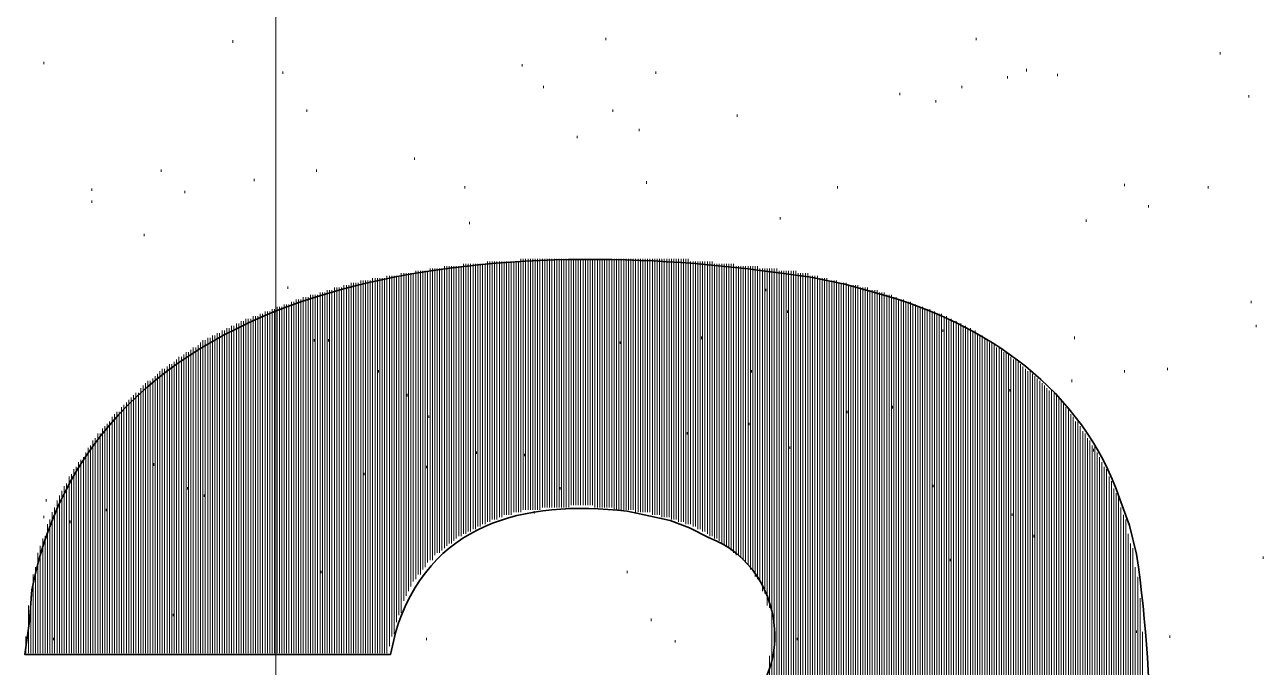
# Model space of a CAD drawing. Header units: inches. Extents: x 5 to 516, y -193 to 129.
# Drawn here: x 57.749 to 59.475, y -50.544 to -49.648 of the extents above; entities that cross this region are included whole.
import ezdxf

# ---------------------------------------------------------------- set-up
doc = ezdxf.new("R2010")
doc.units = ezdxf.units.IN
doc.header["$MEASUREMENT"] = 0
doc.layers.add('PDF4_Geometry', color=7, linetype='Continuous')

msp = doc.modelspace()

# ---------------------------------------------------------------- linework, layer by layer
at = {"layer": 'PDF4_Geometry', "lineweight": 15}
for points in [[(58.0987508, -54.9496512), (58.0987508, -46.9696506)], [(58.0387533, -49.6729784), (58.0387533, -49.6696487)], [(58.5587525, -49.6696487), (58.5587525, -49.666312)], [(59.0754219, -49.6696487), (59.0754219, -49.666312)], [(59.4154217, -49.6896478), (59.4154217, -49.6863112)], [(57.7754204, -49.7029806), (57.7754204, -49.6996508)], [(58.4420871, -49.7063172), (58.4420871, -49.7029806)], [(59.1454225, -49.7129836), (59.1454225, -49.709647)], [(58.1087538, -49.7163134), (58.1087538, -49.7129836)], [(58.628753, -49.7163134), (58.628753, -49.7129836)], [(59.1187501, -49.7229798), (59.1187501, -49.71965)], [(59.1887506, -49.71965), (59.1887506, -49.7163134)], [(58.4720825, -49.7363126), (58.4720825, -49.7329828)], [(58.9687528, -49.7463156), (58.9687528, -49.742979)], [(59.0554159, -49.7363126), (59.0554159, -49.7329828)], [(59.0187541, -49.7563118), (59.0187541, -49.752982)], [(59.45542, -49.7496454), (59.45542, -49.7463156)], [(58.1420858, -49.7696446), (58.1420858, -49.7663148)], [(58.5687555, -49.7696446), (58.5687555, -49.7663148)], [(58.7420885, -49.7763109), (58.7420885, -49.7729812)], [(58.6054173, -49.7963169), (58.6054173, -49.7929803)], [(58.5187541, -49.8063131), (58.5187541, -49.8029833)], [(58.2920831, -49.8363153), (58.2920831, -49.8329787)], [(57.9387505, -49.8529779), (57.9387505, -49.8496481)], [(58.0687554, -49.8663175), (58.0687554, -49.8629809)], [(58.1554185, -49.8529779), (58.1554185, -49.8496481)], [(57.8420844, -49.8796503), (57.8420844, -49.8763137)], [(57.9720825, -49.8829801), (57.9720825, -49.8796503)], [(58.3620836, -49.8763137), (58.3620836, -49.8729839)], [(58.6154203, -49.8696473), (58.6154203, -49.8663175)], [(58.8820828, -49.8763137), (58.8820828, -49.8729839)], [(59.282087, -49.8729839), (59.282087, -49.8696473)], [(59.3987523, -49.8763137), (59.3987523, -49.8729839)], [(57.8420844, -49.8963129), (57.8420844, -49.8929831)], [(59.3154189, -49.9029793), (59.3154189, -49.8996495)], [(58.8020861, -49.9196487), (58.8020861, -49.9163121)], [(58.36875, -49.9263151), (58.36875, -49.9229785)], [(59.2287558, -49.9229785), (59.2287558, -49.9196487)], [(57.9154215, -49.9429776), (57.9154215, -49.9396478)], [(58.1154202, -50.0163148), (58.1154202, -50.0129782)], [(58.7820869, -50.0196446), (58.7820869, -50.0163148)], [(59.4587498, -50.036314), (59.4587498, -50.0329842)], [(58.8120891, -50.0496467), (58.8120891, -50.046317)], [(59.0287503, -50.0763124), (59.0287503, -50.0729825)], [(59.4654162, -50.069646), (59.4654162, -50.0663161)], [(58.1520888, -50.0896451), (58.1520888, -50.0863154)], [(58.1720879, -50.0896451), (58.1720879, -50.0863154)], [(58.5787516, -50.0929817), (58.5787516, -50.0896451)], [(58.6920871, -50.0863154), (58.6920871, -50.0829787)], [(59.2120864, -50.0863154), (59.2120864, -50.0829787)], [(58.2420885, -50.1329801), (58.2420885, -50.1296503)], [(58.7620877, -50.1329801), (58.7620877, -50.1296503)], [(59.282087, -50.1329801), (59.282087, -50.1296503)], [(59.3420845, -50.1296503), (59.3420845, -50.1263137)], [(59.1220867, -50.1596457), (59.1220867, -50.1563159)], [(59.2087498, -50.1463129), (59.2087498, -50.1429831)], [(58.2820869, -50.1663121), (58.2820869, -50.1629823)], [(58.3120891, -50.1963143), (58.3120891, -50.1929776)], [(58.8954224, -50.1896479), (58.8954224, -50.1863113)], [(58.9587498, -50.1829815), (58.9587498, -50.1796449)], [(58.7587512, -50.2063173), (58.7587512, -50.2029806)], [(58.672088, -50.21965), (58.672088, -50.2163134)], [(58.378753, -50.2463156), (58.378753, -50.242979)], [(58.8154189, -50.2396492), (58.8154189, -50.2363126)], [(59.238752, -50.242979), (59.238752, -50.2396492)], [(57.9287543, -50.2629782), (57.9287543, -50.2596484)], [(58.3087525, -50.2663148), (58.3087525, -50.2629782)], [(58.445417, -50.2496454), (58.445417, -50.2463156)], [(58.2220825, -50.276311), (58.2220825, -50.2729812)], [(57.9754191, -50.296317), (57.9754191, -50.2929804)], [(58.4954183, -50.296317), (58.4954183, -50.2929804)], [(59.0154176, -50.2929804), (59.0154176, -50.2896506)], [(57.7787502, -50.3129796), (57.7787502, -50.3096498)], [(57.9987549, -50.3063132), (57.9987549, -50.3029834)], [(57.8620836, -50.3263124), (57.8620836, -50.3229825)], [(58.4587497, -50.3296489), (58.4587497, -50.3263124)], [(59.1254165, -50.3329788), (59.1254165, -50.3296489)], [(57.7754204, -50.3363154), (57.7754204, -50.3329788)], [(57.812089, -50.3429818), (57.812089, -50.3396452)], [(59.1554186, -50.3629809), (59.1554186, -50.3596443)], [(59.0387533, -50.3963129), (59.0387533, -50.3929831)], [(59.4754192, -50.3929831), (59.4754192, -50.3896465)], [(58.1620849, -50.4129823), (58.1620849, -50.4096457)], [(58.5887546, -50.4129823), (58.5887546, -50.4096457)], [(57.9554199, -50.4729798), (57.9554199, -50.4696501)], [(58.6220866, -50.4796463), (58.6220866, -50.4763164)], [(57.7887532, -50.5063118), (57.7887532, -50.5029821)], [(58.3087525, -50.5063118), (58.3087525, -50.5029821)], [(58.8254219, -50.5063118), (58.8254219, -50.5029821)], [(59.2987495, -50.4963156), (59.2987495, -50.4929791)], [(59.3454211, -50.5029821), (59.3454211, -50.4996454)], [(58.6554186, -50.5096484), (58.6554186, -50.5063118)]]:
    msp.add_lwpolyline(points, dxfattribs=at)
for points in [[(58.3337497, -50.377982), (58.3337497, -49.9846487), (58.3337497, -50.377982)], [(58.3370863, -50.3746454), (58.3370863, -49.9846454), (58.3370863, -50.3746454)], [(58.3404229, -50.3713156), (58.3404229, -49.9846489), (58.3404229, -50.3713156)], [(58.3437527, -50.3713156), (58.3437527, -49.9846489), (58.3437527, -50.3713156)], [(58.3470825, -50.367979), (58.3470825, -49.9846457), (58.3470825, -50.367979)], [(58.3504191, -50.3646492), (58.3504191, -49.9846492), (58.3504191, -50.3646492)], [(58.3537557, -50.3613126), (58.3537557, -49.9846459), (58.3537557, -50.3613126)], [(58.3570855, -50.3613126), (58.3570855, -49.9846459), (58.3570855, -50.3613126)], [(58.3604153, -50.3579828), (58.3604153, -49.9813161), (58.3604153, -50.3579828)], [(58.3637519, -50.3579828), (58.3637519, -49.9813161), (58.3637519, -50.3579828)], [(58.3670885, -50.3546462), (58.3670885, -49.9813129), (58.3670885, -50.3546462)], [(58.3704183, -50.3546462), (58.3704183, -49.9813129), (58.3704183, -50.3546462)], [(58.3737549, -50.3513164), (58.3737549, -49.9813164), (58.3737549, -50.3513164)], [(58.3770847, -50.3513164), (58.3770847, -49.9813164), (58.3770847, -50.3513164)], [(58.3804213, -50.3479798), (58.3804213, -49.9813132), (58.3804213, -50.3479798)], [(58.3837511, -50.3479798), (58.3837511, -49.9813132), (58.3837511, -50.3479798)], [(58.3870877, -50.34465), (58.3870877, -49.9813167), (58.3870877, -50.34465)], [(58.3904175, -50.34465), (58.3904175, -49.9813167), (58.3904175, -50.34465)], [(58.3937541, -50.3413135), (58.3937541, -49.9779801), (58.3937541, -50.3413135)], [(58.3970839, -50.3413135), (58.3970839, -49.9779801), (58.3970839, -50.3413135)], [(58.4004205, -50.3379836), (58.4004205, -49.9779836), (58.4004205, -50.3379836)], [(58.4037503, -50.3379836), (58.4037503, -49.9779836), (58.4037503, -50.3379836)], [(58.4070869, -50.3379836), (58.4070869, -49.9779836), (58.4070869, -50.3379836)], [(58.4104167, -50.3346471), (58.4104167, -49.9779804), (58.4104167, -50.3346471)], [(58.4137533, -50.3346471), (58.4137533, -49.9779804), (58.4137533, -50.3346471)], [(58.4170831, -50.3313105), (58.4170831, -49.9779771), (58.4170831, -50.3313105)], [(58.4204197, -50.3313105), (58.4204197, -49.9779771), (58.4204197, -50.3313105)], [(58.4237563, -50.3313105), (58.4237563, -49.9779771), (58.4237563, -50.3313105)], [(58.4270861, -50.3313105), (58.4270861, -49.9779771), (58.4270861, -50.3313105)], [(58.4304159, -50.3279807), (58.4304159, -49.9779806), (58.4304159, -50.3279807)], [(58.4337525, -50.3279807), (58.4337525, -49.9779806), (58.4337525, -50.3279807)], [(58.437089, -50.3279807), (58.437089, -49.9779806), (58.437089, -50.3279807)], [(58.4404189, -50.3279807), (58.4404189, -49.9746473), (58.4404189, -50.3279807)], [(58.4437487, -50.3246509), (58.4437487, -49.9746508), (58.4437487, -50.3246509)], [(58.4470853, -50.3246509), (58.4470853, -49.9746508), (58.4470853, -50.3246509)], [(58.4504218, -50.3246509), (58.4504218, -49.9746508), (58.4504218, -50.3246509)], [(58.4537516, -50.3246509), (58.4537516, -49.9746508), (58.4537516, -50.3246509)], [(58.4570882, -50.3246509), (58.4570882, -49.9746508), (58.4570882, -50.3246509)], [(58.460418, -50.3246509), (58.460418, -49.9746508), (58.460418, -50.3246509)], [(58.4637546, -50.3246509), (58.4637546, -49.9746508), (58.4637546, -50.3246509)], [(58.4670844, -50.3246509), (58.4670844, -49.9746508), (58.4670844, -50.3246509)], [(58.470421, -50.3213143), (58.470421, -49.9746476), (58.470421, -50.3213143)], [(58.4737508, -50.3213143), (58.4737508, -49.9746476), (58.4737508, -50.3213143)], [(58.4770874, -50.3213143), (58.4770874, -49.9746476), (58.4770874, -50.3213143)], [(58.4804172, -50.3213143), (58.4804172, -49.9746476), (58.4804172, -50.3213143)], [(58.4837538, -50.3213143), (58.4837538, -49.9746476), (58.4837538, -50.3213143)], [(58.4870836, -50.3213143), (58.4870836, -49.9746476), (58.4870836, -50.3213143)], [(58.4904202, -50.3213143), (58.4904202, -49.9746476), (58.4904202, -50.3213143)], [(58.49375, -50.3213143), (58.49375, -49.9746476), (58.49375, -50.3213143)], [(58.4970866, -50.3213143), (58.4970866, -49.9746476), (58.4970866, -50.3213143)], [(58.5004164, -50.3213143), (58.5004164, -49.9746476), (58.5004164, -50.3213143)], [(58.503753, -50.3213143), (58.503753, -49.9746476), (58.503753, -50.3213143)], [(58.5070896, -50.3213143), (58.5070896, -49.9746476), (58.5070896, -50.3213143)], [(58.5104194, -50.3179777), (58.5104194, -49.9746443), (58.5104194, -50.3179777)], [(58.5137492, -50.3179777), (58.5137492, -49.9746443), (58.5137492, -50.3179777)], [(58.5170858, -50.3179777), (58.5170858, -49.9746443), (58.5170858, -50.3179777)], [(58.5204224, -50.3179777), (58.5204224, -49.9746443), (58.5204224, -50.3179777)], [(58.5237522, -50.3179777), (58.5237522, -49.9746443), (58.5237522, -50.3179777)], [(58.527082, -50.3179777), (58.527082, -49.9746443), (58.527082, -50.3179777)], [(58.5304186, -50.3179777), (58.5304186, -49.9746443), (58.5304186, -50.3179777)], [(58.5337552, -50.3179777), (58.5337552, -49.9746443), (58.5337552, -50.3179777)], [(58.537085, -50.3179777), (58.537085, -49.9746443), (58.537085, -50.3179777)], [(58.5404216, -50.3179777), (58.5404216, -49.9746443), (58.5404216, -50.3179777)], [(58.5437514, -50.3213143), (58.5437514, -49.9746476), (58.5437514, -50.3213143)], [(58.547088, -50.3213143), (58.547088, -49.9746476), (58.547088, -50.3213143)], [(58.5504178, -50.3213143), (58.5504178, -49.9746476), (58.5504178, -50.3213143)], [(58.5537544, -50.3213143), (58.5537544, -49.9746476), (58.5537544, -50.3213143)], [(58.5570842, -50.3213143), (58.5570842, -49.9746476), (58.5570842, -50.3213143)], [(58.5604208, -50.3213143), (58.5604208, -49.9746476), (58.5604208, -50.3213143)], [(58.5637506, -50.3213143), (58.5637506, -49.9746476), (58.5637506, -50.3213143)], [(58.5670872, -50.3213143), (58.5670872, -49.9746476), (58.5670872, -50.3213143)], [(58.570417, -50.3246509), (58.570417, -49.9746508), (58.570417, -50.3246509)], [(58.5737536, -50.3246509), (58.5737536, -49.9746508), (58.5737536, -50.3246509)], [(58.5770834, -50.3246509), (58.5770834, -49.9746508), (58.5770834, -50.3246509)], [(58.58042, -50.3246509), (58.58042, -49.9746508), (58.58042, -50.3246509)], [(58.5837498, -50.3246509), (58.5837498, -49.9746508), (58.5837498, -50.3246509)], [(58.5870863, -50.3246509), (58.5870863, -49.9746508), (58.5870863, -50.3246509)], [(58.5904229, -50.3246509), (58.5904229, -49.9746508), (58.5904229, -50.3246509)], [(58.5937527, -50.3246509), (58.5937527, -49.9746508), (58.5937527, -50.3246509)], [(58.5970826, -50.3246509), (58.5970826, -49.9746508), (58.5970826, -50.3246509)], [(58.6004191, -50.3279807), (58.6004191, -49.9746473), (58.6004191, -50.3279807)], [(58.6037557, -50.3279807), (58.6037557, -49.9746473), (58.6037557, -50.3279807)], [(58.6070855, -50.3279807), (58.6070855, -49.9746473), (58.6070855, -50.3279807)], [(58.6104153, -50.3279807), (58.6104153, -49.9746473), (58.6104153, -50.3279807)], [(58.6137519, -50.3279807), (58.6137519, -49.9746473), (58.6137519, -50.3279807)], [(58.6170885, -50.3279807), (58.6170885, -49.9746473), (58.6170885, -50.3279807)], [(58.6204183, -50.3279807), (58.6204183, -49.9746473), (58.6204183, -50.3279807)], [(58.6237549, -50.3313105), (58.6237549, -49.9746438), (58.6237549, -50.3313105)], [(58.6270847, -50.3313105), (58.6270847, -49.9746438), (58.6270847, -50.3313105)], [(58.6304213, -50.3313105), (58.6304213, -49.9746438), (58.6304213, -50.3313105)], [(58.6337511, -50.3313105), (58.6337511, -49.9746438), (58.6337511, -50.3313105)], [(58.6370877, -50.3346471), (58.6370877, -49.974647), (58.6370877, -50.3346471)], [(58.6404175, -50.3346471), (58.6404175, -49.974647), (58.6404175, -50.3346471)], [(58.6437541, -50.3346471), (58.6437541, -49.974647), (58.6437541, -50.3346471)], [(58.6470839, -50.3346471), (58.6470839, -49.974647), (58.6470839, -50.3346471)], [(58.6504205, -50.3379836), (58.6504205, -49.9746503), (58.6504205, -50.3379836)], [(58.6537503, -50.3379836), (58.6537503, -49.9746503), (58.6537503, -50.3379836)], [(58.6570869, -50.3379836), (58.6570869, -49.9746503), (58.6570869, -50.3379836)], [(58.6604167, -50.3413135), (58.6604167, -49.9746468), (58.6604167, -50.3413135)], [(58.6637533, -50.3413135), (58.6637533, -49.9746468), (58.6637533, -50.3413135)], [(58.6670831, -50.3413135), (58.6670831, -49.9746468), (58.6670831, -50.3413135)], [(58.6704197, -50.34465), (58.6704197, -49.97465), (58.6704197, -50.34465)], [(58.6737563, -50.34465), (58.6737563, -49.97465), (58.6737563, -50.34465)], [(58.6770861, -50.34465), (58.6770861, -49.9779833), (58.6770861, -50.34465)], [(58.6804159, -50.3479798), (58.6804159, -49.9779798), (58.6804159, -50.3479798)], [(58.6837525, -50.3479798), (58.6837525, -49.9779798), (58.6837525, -50.3479798)], [(58.6870891, -50.3513164), (58.6870891, -49.9779831), (58.6870891, -50.3513164)], [(58.6904189, -50.3513164), (58.6904189, -49.9779831), (58.6904189, -50.3513164)], [(58.6937487, -50.3546462), (58.6937487, -49.9779795), (58.6937487, -50.3546462)], [(58.6970853, -50.3546462), (58.6970853, -49.9779795), (58.6970853, -50.3546462)], [(58.7004219, -50.3579828), (58.7004219, -49.9779828), (58.7004219, -50.3579828)], [(58.7037517, -50.3613126), (58.7037517, -49.9779793), (58.7037517, -50.3613126)], [(58.7070883, -50.3613126), (58.7070883, -49.9779793), (58.7070883, -50.3613126)], [(58.7104181, -50.3646492), (58.7104181, -49.9813159), (58.7104181, -50.3646492)], [(58.7137547, -50.3646492), (58.7137547, -49.9813159), (58.7137547, -50.3646492)], [(58.7170845, -50.367979), (58.7170845, -49.9813123), (58.7170845, -50.367979)], [(58.720421, -50.3713156), (58.720421, -49.9813156), (58.720421, -50.3713156)], [(58.7237509, -50.3746454), (58.7237509, -49.9813121), (58.7237509, -50.3746454)], [(58.7270874, -50.3746454), (58.7270874, -49.9813121), (58.7270874, -50.3746454)], [(58.7304173, -50.377982), (58.7304173, -49.9813153), (58.7304173, -50.377982)], [(58.7337538, -50.3813118), (58.7337538, -49.9813118), (58.7337538, -50.3813118)], [(58.7370836, -50.3846484), (58.7370836, -49.981315), (58.7370836, -50.3846484)], [(58.7404202, -50.3879782), (58.7404202, -49.9846449), (58.7404202, -50.3879782)], [(58.74375, -50.3879782), (58.74375, -49.9846449), (58.74375, -50.3879782)], [(58.7470866, -50.3913148), (58.7470866, -49.9846481), (58.7470866, -50.3913148)], [(58.7504164, -50.3946514), (58.7504164, -49.9846514), (58.7504164, -50.3946514)], [(58.753753, -50.3979812), (58.753753, -49.9846478), (58.753753, -50.3979812)], [(58.7570896, -50.401311), (58.7570896, -49.9846443), (58.7570896, -50.401311)], [(58.7604194, -50.4079842), (58.7604194, -49.9846508), (58.7604194, -50.4079842)], [(58.7637492, -50.4079842), (58.7637492, -49.9846508), (58.7637492, -50.4079842)], [(58.7670858, -50.4179804), (58.7670858, -49.984647), (58.7670858, -50.4179804)], [(58.7704224, -50.421317), (58.7704224, -49.9846503), (58.7704224, -50.421317)], [(58.2337538, -50.5246495), (58.2337538, -50.0013161), (58.2337538, -50.5246495)], [(58.2370836, -50.5246495), (58.2370836, -50.0013161), (58.2370836, -50.5246495)], [(58.2404202, -50.5246495), (58.2404202, -50.0013161), (58.2404202, -50.5246495)], [(58.24375, -50.5246495), (58.24375, -50.0013161), (58.24375, -50.5246495)], [(58.2470866, -50.5246495), (58.2470866, -50.0013161), (58.2470866, -50.5246495)], [(58.2504164, -50.5246495), (58.2504164, -50.0013161), (58.2504164, -50.5246495)], [(58.253753, -50.5246495), (58.253753, -49.9979828), (58.253753, -50.5246495)], [(58.2570896, -50.5146465), (58.2570896, -49.9979798), (58.2570896, -50.5146465)], [(58.2604194, -50.5013137), (58.2604194, -49.9979804), (58.2604194, -50.5013137)], [(58.2637492, -50.4979771), (58.2637492, -49.9979771), (58.2637492, -50.4979771)], [(58.2670858, -50.4813145), (58.2670858, -49.9979812), (58.2670858, -50.4813145)], [(58.2704224, -50.4713116), (58.2704224, -49.9979782), (58.2704224, -50.4713116)], [(58.2737522, -50.4679818), (58.2737522, -49.9946484), (58.2737522, -50.4679818)], [(58.277082, -50.4513124), (58.277082, -49.9946457), (58.277082, -50.4513124)], [(58.2804186, -50.444646), (58.2804186, -49.9946459), (58.2804186, -50.444646)], [(58.2837552, -50.4379796), (58.2837552, -49.9946462), (58.2837552, -50.4379796)], [(58.287085, -50.4313132), (58.287085, -49.9946465), (58.287085, -50.4313132)], [(58.2904216, -50.4246468), (58.2904216, -49.9946468), (58.2904216, -50.4246468)], [(58.2937514, -50.421317), (58.2937514, -49.9913169), (58.2937514, -50.421317)], [(58.297088, -50.4146438), (58.297088, -49.9913104), (58.297088, -50.4146438)], [(58.3004178, -50.4146438), (58.3004178, -49.9913104), (58.3004178, -50.4146438)], [(58.3037543, -50.4079842), (58.3037543, -49.9913175), (58.3037543, -50.4079842)], [(58.3070842, -50.4046476), (58.3070842, -49.9913142), (58.3070842, -50.4046476)], [(58.3104207, -50.3979812), (58.3104207, -49.9913145), (58.3104207, -50.3979812)], [(58.3137506, -50.3946514), (58.3137506, -49.9879847), (58.3137506, -50.3946514)], [(58.3170871, -50.3946514), (58.3170871, -49.9879847), (58.3170871, -50.3946514)], [(58.3204169, -50.3879782), (58.3204169, -49.9879782), (58.3204169, -50.3879782)], [(58.3237535, -50.3846484), (58.3237535, -49.9879817), (58.3237535, -50.3846484)], [(58.3270833, -50.3846484), (58.3270833, -49.9879817), (58.3270833, -50.3846484)], [(58.3304199, -50.3813118), (58.3304199, -49.9879785), (58.3304199, -50.3813118)], [(58.7737522, -50.4246468), (58.7737522, -49.9879801), (58.7737522, -50.4246468)], [(58.777082, -50.4379796), (58.777082, -49.9879795), (58.777082, -50.4379796)], [(58.7804186, -50.4413162), (58.7804186, -49.9879828), (58.7804186, -50.4413162)], [(58.7837552, -50.4579788), (58.7837552, -49.9879787), (58.7837552, -50.4579788)], [(58.787085, -50.4613154), (58.787085, -49.987982), (58.787085, -50.4613154)], [(58.7904216, -51.5046504), (58.7904216, -49.9879837), (58.7904216, -51.5046504)], [(58.7937514, -51.521313), (58.7937514, -49.9879795), (58.7937514, -51.521313)], [(58.797088, -51.5346458), (58.797088, -49.987979), (58.797088, -51.5346458)], [(58.8004178, -51.564648), (58.8004178, -49.9913145), (58.8004178, -51.564648)], [(58.8037544, -51.5779808), (58.8037544, -49.991314), (58.8037544, -51.5779808)], [(58.8070842, -51.5979799), (58.8070842, -49.9913132), (58.8070842, -51.5979799)], [(58.8104208, -51.6113127), (58.8104208, -49.9913126), (58.8104208, -51.6113127)], [(58.8137506, -51.6146493), (58.8137506, -49.9913159), (58.8137506, -51.6146493)], [(58.8170872, -51.6313119), (58.8170872, -49.9913118), (58.8170872, -51.6313119)], [(58.820417, -51.6446515), (58.820417, -49.991318), (58.820417, -51.6446515)], [(58.8237536, -51.6479813), (58.8237536, -49.9913145), (58.8237536, -51.6479813)], [(58.8270834, -51.6546477), (58.8270834, -49.9946476), (58.8270834, -51.6546477)], [(58.83042, -51.6546477), (58.83042, -49.9946476), (58.83042, -51.6546477)], [(58.8337498, -51.6546477), (58.8337498, -49.9946476), (58.8337498, -51.6546477)], [(58.8370864, -51.6546477), (58.8370864, -49.9946476), (58.8370864, -51.6546477)], [(58.840423, -51.6546477), (58.840423, -49.9946476), (58.840423, -51.6546477)], [(58.8437528, -51.6546477), (58.8437528, -49.9979809), (58.8437528, -51.6546477)], [(58.8470826, -51.6546477), (58.8470826, -49.9979809), (58.8470826, -51.6546477)], [(58.8504192, -51.6546477), (58.8504192, -49.9979809), (58.8504192, -51.6546477)], [(58.8537557, -51.6546477), (58.8537557, -49.9979809), (58.8537557, -51.6546477)], [(58.8570856, -51.6546477), (58.8570856, -50.0013142), (58.8570856, -51.6546477)], [(58.8604154, -51.6546477), (58.8604154, -50.0013142), (58.8604154, -51.6546477)], [(58.863752, -51.6546477), (58.863752, -50.0013142), (58.863752, -51.6546477)], [(58.8670885, -51.6546477), (58.8670885, -50.0013142), (58.8670885, -51.6546477)], [(58.1604167, -50.5246495), (58.1604167, -50.0213161), (58.1604167, -50.5246495)], [(58.1637533, -50.5246495), (58.1637533, -50.0213161), (58.1637533, -50.5246495)], [(58.1670831, -50.5246495), (58.1670831, -50.0213161), (58.1670831, -50.5246495)], [(58.1704196, -50.5246495), (58.1704196, -50.0179828), (58.1704196, -50.5246495)], [(58.1737562, -50.5246495), (58.1737562, -50.0179828), (58.1737562, -50.5246495)], [(58.177086, -50.5246495), (58.177086, -50.0179828), (58.177086, -50.5246495)], [(58.1804159, -50.5246495), (58.1804159, -50.0146495), (58.1804159, -50.5246495)], [(58.1837524, -50.5246495), (58.1837524, -50.0146495), (58.1837524, -50.5246495)], [(58.187089, -50.5246495), (58.187089, -50.0146495), (58.187089, -50.5246495)], [(58.1904188, -50.5246495), (58.1904188, -50.0146495), (58.1904188, -50.5246495)], [(58.1937486, -50.5246495), (58.1937486, -50.0113161), (58.1937486, -50.5246495)], [(58.1970852, -50.5246495), (58.1970852, -50.0113161), (58.1970852, -50.5246495)], [(58.2004218, -50.5246495), (58.2004218, -50.0113161), (58.2004218, -50.5246495)], [(58.2037516, -50.5246495), (58.2037516, -50.0079828), (58.2037516, -50.5246495)], [(58.2070882, -50.5246495), (58.2070882, -50.0079828), (58.2070882, -50.5246495)], [(58.210418, -50.5246495), (58.210418, -50.0079828), (58.210418, -50.5246495)], [(58.2137546, -50.5246495), (58.2137546, -50.0079828), (58.2137546, -50.5246495)], [(58.2170844, -50.5246495), (58.2170844, -50.0046495), (58.2170844, -50.5246495)], [(58.220421, -50.5246495), (58.220421, -50.0046495), (58.220421, -50.5246495)], [(58.2237508, -50.5246495), (58.2237508, -50.0046495), (58.2237508, -50.5246495)], [(58.2270874, -50.5246495), (58.2270874, -50.0046495), (58.2270874, -50.5246495)], [(58.2304172, -50.5246495), (58.2304172, -50.0046495), (58.2304172, -50.5246495)], [(58.8704183, -51.6546477), (58.8704183, -50.0046475), (58.8704183, -51.6546477)], [(58.8737549, -51.6546477), (58.8737549, -50.0046475), (58.8737549, -51.6546477)], [(58.8770847, -51.6546477), (58.8770847, -50.0046475), (58.8770847, -51.6546477)], [(58.8804213, -51.6546477), (58.8804213, -50.0046475), (58.8804213, -51.6546477)], [(58.8837511, -51.6546477), (58.8837511, -50.007981), (58.8837511, -51.6546477)], [(58.8870877, -51.6546477), (58.8870877, -50.007981), (58.8870877, -51.6546477)], [(58.8904175, -51.6546477), (58.8904175, -50.007981), (58.8904175, -51.6546477)], [(58.8937541, -51.6546477), (58.8937541, -50.007981), (58.8937541, -51.6546477)], [(58.8970839, -51.6546477), (58.8970839, -50.0113142), (58.8970839, -51.6546477)], [(58.9004205, -51.6546477), (58.9004205, -50.0113142), (58.9004205, -51.6546477)], [(58.9037503, -51.6546477), (58.9037503, -50.0113142), (58.9037503, -51.6546477)], [(58.9070869, -51.6546477), (58.9070869, -50.0113142), (58.9070869, -51.6546477)], [(58.9104167, -51.6546477), (58.9104167, -50.0113142), (58.9104167, -51.6546477)], [(58.9137533, -51.6546477), (58.9137533, -50.0146476), (58.9137533, -51.6546477)], [(58.9170831, -51.6546477), (58.9170831, -50.0146476), (58.9170831, -51.6546477)], [(58.9204197, -51.6546477), (58.9204197, -50.0146476), (58.9204197, -51.6546477)], [(58.9237563, -51.6546477), (58.9237563, -50.0146476), (58.9237563, -51.6546477)], [(58.9270861, -51.6546477), (58.9270861, -50.017981), (58.9270861, -51.6546477)], [(58.9304159, -51.6546477), (58.9304159, -50.017981), (58.9304159, -51.6546477)], [(58.9337525, -51.6546477), (58.9337525, -50.017981), (58.9337525, -51.6546477)], [(58.9370891, -51.6546477), (58.9370891, -50.017981), (58.9370891, -51.6546477)], [(58.9404189, -51.6546477), (58.9404189, -50.0213142), (58.9404189, -51.6546477)], [(58.9437487, -51.6546477), (58.9437487, -50.0213142), (58.9437487, -51.6546477)], [(58.9470853, -51.6546477), (58.9470853, -50.0213142), (58.9470853, -51.6546477)], [(58.1104153, -50.5246495), (58.1104153, -50.0379828), (58.1104153, -50.5246495)], [(58.1137519, -50.5246495), (58.1137519, -50.0379828), (58.1137519, -50.5246495)], [(58.1170885, -50.5246495), (58.1170885, -50.0379828), (58.1170885, -50.5246495)], [(58.1204183, -50.5246495), (58.1204183, -50.0346495), (58.1204183, -50.5246495)], [(58.1237549, -50.5246495), (58.1237549, -50.0346495), (58.1237549, -50.5246495)], [(58.1270847, -50.5246495), (58.1270847, -50.0313161), (58.1270847, -50.5246495)], [(58.1304213, -50.5246495), (58.1304213, -50.0313161), (58.1304213, -50.5246495)], [(58.1337511, -50.5246495), (58.1337511, -50.0313161), (58.1337511, -50.5246495)], [(58.1370877, -50.5246495), (58.1370877, -50.0279828), (58.1370877, -50.5246495)], [(58.1404175, -50.5246495), (58.1404175, -50.0279828), (58.1404175, -50.5246495)], [(58.1437541, -50.5246495), (58.1437541, -50.0279828), (58.1437541, -50.5246495)], [(58.1470839, -50.5246495), (58.1470839, -50.0246495), (58.1470839, -50.5246495)], [(58.1504205, -50.5246495), (58.1504205, -50.0246495), (58.1504205, -50.5246495)], [(58.1537503, -50.5246495), (58.1537503, -50.0246495), (58.1537503, -50.5246495)], [(58.1570869, -50.5246495), (58.1570869, -50.0246495), (58.1570869, -50.5246495)], [(58.9504219, -51.6546477), (58.9504219, -50.0246476), (58.9504219, -51.6546477)], [(58.9537517, -51.6546477), (58.9537517, -50.0246476), (58.9537517, -51.6546477)], [(58.9570883, -51.6546477), (58.9570883, -50.0246476), (58.9570883, -51.6546477)], [(58.9604181, -51.6546477), (58.9604181, -50.0279809), (58.9604181, -51.6546477)], [(58.9637547, -51.6546477), (58.9637547, -50.0279809), (58.9637547, -51.6546477)], [(58.9670845, -51.6546477), (58.9670845, -50.0313143), (58.9670845, -51.6546477)], [(58.9704211, -51.6546477), (58.9704211, -50.0313143), (58.9704211, -51.6546477)], [(58.9737509, -51.6546477), (58.9737509, -50.0313143), (58.9737509, -51.6546477)], [(58.9770875, -51.6546477), (58.9770875, -50.0346476), (58.9770875, -51.6546477)], [(58.9804173, -51.6546477), (58.9804173, -50.0346476), (58.9804173, -51.6546477)], [(58.9837539, -51.6546477), (58.9837539, -50.0346476), (58.9837539, -51.6546477)], [(58.9870837, -51.6546477), (58.9870837, -50.0379809), (58.9870837, -51.6546477)], [(58.9904203, -51.6546477), (58.9904203, -50.0379809), (58.9904203, -51.6546477)], [(58.0670871, -50.5246495), (58.0670871, -50.0546495), (58.0670871, -50.5246495)], [(58.0704169, -50.5246495), (58.0704169, -50.0546495), (58.0704169, -50.5246495)], [(58.0737535, -50.5246495), (58.0737535, -50.0546495), (58.0737535, -50.5246495)], [(58.0770833, -50.5246495), (58.0770833, -50.0513161), (58.0770833, -50.5246495)], [(58.0804199, -50.5246495), (58.0804199, -50.0513161), (58.0804199, -50.5246495)], [(58.0837497, -50.5246495), (58.0837497, -50.0479828), (58.0837497, -50.5246495)], [(58.0870863, -50.5246495), (58.0870863, -50.0479828), (58.0870863, -50.5246495)], [(58.0904229, -50.5246495), (58.0904229, -50.0479828), (58.0904229, -50.5246495)], [(58.0937527, -50.5246495), (58.0937527, -50.0446495), (58.0937527, -50.5246495)], [(58.0970825, -50.5246495), (58.0970825, -50.0446495), (58.0970825, -50.5246495)], [(58.1004191, -50.5246495), (58.1004191, -50.0413161), (58.1004191, -50.5246495)], [(58.1037557, -50.5246495), (58.1037557, -50.0413161), (58.1037557, -50.5246495)], [(58.1070855, -50.5246495), (58.1070855, -50.0413161), (58.1070855, -50.5246495)], [(58.9937501, -51.6546477), (58.9937501, -50.0413142), (58.9937501, -51.6546477)], [(58.9970867, -51.6546477), (58.9970867, -50.0413142), (58.9970867, -51.6546477)], [(59.0004165, -51.6546477), (59.0004165, -50.0413142), (59.0004165, -51.6546477)], [(59.003753, -51.6546477), (59.003753, -50.0446476), (59.003753, -51.6546477)], [(59.0070896, -51.6546477), (59.0070896, -50.0446476), (59.0070896, -51.6546477)], [(59.0104194, -51.6546477), (59.0104194, -50.0446476), (59.0104194, -51.6546477)], [(59.0137493, -51.6546477), (59.0137493, -50.0479809), (59.0137493, -51.6546477)], [(59.0170858, -51.6546477), (59.0170858, -50.0479809), (59.0170858, -51.6546477)], [(59.0204224, -51.6546477), (59.0204224, -50.0513142), (59.0204224, -51.6546477)], [(59.0237522, -51.6546477), (59.0237522, -50.0513142), (59.0237522, -51.6546477)], [(59.027082, -51.6546477), (59.027082, -50.0513142), (59.027082, -51.6546477)], [(59.0304186, -51.6546477), (59.0304186, -50.0546476), (59.0304186, -51.6546477)], [(59.0337552, -51.6546477), (59.0337552, -50.0546476), (59.0337552, -51.6546477)], [(58.0304186, -50.5246495), (58.0304186, -50.0713161), (58.0304186, -50.5246495)], [(58.0337551, -50.5246495), (58.0337551, -50.0713161), (58.0337551, -50.5246495)], [(58.0370849, -50.5246495), (58.0370849, -50.0679828), (58.0370849, -50.5246495)], [(58.0404215, -50.5246495), (58.0404215, -50.0679828), (58.0404215, -50.5246495)], [(58.0437513, -50.5246495), (58.0437513, -50.0646495), (58.0437513, -50.5246495)], [(58.0470879, -50.5246495), (58.0470879, -50.0646495), (58.0470879, -50.5246495)], [(58.0504177, -50.5246495), (58.0504177, -50.0613161), (58.0504177, -50.5246495)], [(58.0537543, -50.5246495), (58.0537543, -50.0613161), (58.0537543, -50.5246495)], [(58.0570841, -50.5246495), (58.0570841, -50.0579828), (58.0570841, -50.5246495)], [(58.0604207, -50.5246495), (58.0604207, -50.0579828), (58.0604207, -50.5246495)], [(58.0637505, -50.5246495), (58.0637505, -50.0579828), (58.0637505, -50.5246495)], [(59.037085, -51.6546477), (59.037085, -50.0579809), (59.037085, -51.6546477)], [(59.0404216, -51.6546477), (59.0404216, -50.0579809), (59.0404216, -51.6546477)], [(59.0437514, -51.6546477), (59.0437514, -50.0613142), (59.0437514, -51.6546477)], [(59.047088, -51.6546477), (59.047088, -50.0613142), (59.047088, -51.6546477)], [(59.0504178, -51.6546477), (59.0504178, -50.0646475), (59.0504178, -51.6546477)], [(59.0537544, -51.6546477), (59.0537544, -50.0646475), (59.0537544, -51.6546477)], [(59.0570842, -51.6546477), (59.0570842, -50.067981), (59.0570842, -51.6546477)], [(59.0604208, -51.6546477), (59.0604208, -50.067981), (59.0604208, -51.6546477)], [(59.0637506, -51.6546477), (59.0637506, -50.0713142), (59.0637506, -51.6546477)], [(59.0670872, -51.6546477), (59.0670872, -50.0713142), (59.0670872, -51.6546477)], [(57.9970866, -50.5246495), (57.9970866, -50.0879828), (57.9970866, -50.5246495)], [(58.0004164, -50.5246495), (58.0004164, -50.0879828), (58.0004164, -50.5246495)], [(58.003753, -50.5246495), (58.003753, -50.0846495), (58.003753, -50.5246495)], [(58.0070896, -50.5246495), (58.0070896, -50.0846495), (58.0070896, -50.5246495)], [(58.0104194, -50.5246495), (58.0104194, -50.0813161), (58.0104194, -50.5246495)], [(58.0137492, -50.5246495), (58.0137492, -50.0813161), (58.0137492, -50.5246495)], [(58.0170858, -50.5246495), (58.0170858, -50.0779828), (58.0170858, -50.5246495)], [(58.0204223, -50.5246495), (58.0204223, -50.0779828), (58.0204223, -50.5246495)], [(58.0237522, -50.5246495), (58.0237522, -50.0746495), (58.0237522, -50.5246495)], [(58.027082, -50.5246495), (58.027082, -50.0746495), (58.027082, -50.5246495)], [(59.070417, -51.6546477), (59.070417, -50.0746475), (59.070417, -51.6546477)], [(59.0737536, -51.6546477), (59.0737536, -50.0746475), (59.0737536, -51.6546477)], [(59.0770834, -51.6546477), (59.0770834, -50.077981), (59.0770834, -51.6546477)], [(59.08042, -51.6546477), (59.08042, -50.0813142), (59.08042, -51.6546477)], [(59.0837498, -51.6546477), (59.0837498, -50.0813142), (59.0837498, -51.6546477)], [(59.0870864, -51.6546477), (59.0870864, -50.0846476), (59.0870864, -51.6546477)], [(59.090423, -51.6546477), (59.090423, -50.0879809), (59.090423, -51.6546477)], [(57.9737508, -50.5246495), (57.9737508, -50.1046495), (57.9737508, -50.5246495)], [(57.9770874, -50.5246495), (57.9770874, -50.1046495), (57.9770874, -50.5246495)], [(57.9804172, -50.5246495), (57.9804172, -50.1013161), (57.9804172, -50.5246495)], [(57.9837538, -50.5246495), (57.9837538, -50.0979828), (57.9837538, -50.5246495)], [(57.9870836, -50.5246495), (57.9870836, -50.0979828), (57.9870836, -50.5246495)], [(57.9904202, -50.5246495), (57.9904202, -50.0946495), (57.9904202, -50.5246495)], [(57.99375, -50.5246495), (57.99375, -50.0913161), (57.99375, -50.5246495)], [(59.0937528, -51.6546477), (59.0937528, -50.0913143), (59.0937528, -51.6546477)], [(59.0970826, -51.6546477), (59.0970826, -50.0913143), (59.0970826, -51.6546477)], [(59.1004192, -51.6546477), (59.1004192, -50.0946476), (59.1004192, -51.6546477)], [(59.1037558, -51.6546477), (59.1037558, -50.0979809), (59.1037558, -51.6546477)], [(59.1070856, -51.6546477), (59.1070856, -50.0979809), (59.1070856, -51.6546477)], [(59.1104154, -51.6546477), (59.1104154, -50.1013143), (59.1104154, -51.6546477)], [(59.113752, -51.6546477), (59.113752, -50.1046476), (59.113752, -51.6546477)], [(59.1170886, -51.6546477), (59.1170886, -50.1046476), (59.1170886, -51.6546477)], [(57.9470852, -50.5246495), (57.9470852, -50.1246495), (57.9470852, -50.5246495)], [(57.9504218, -50.5246495), (57.9504218, -50.1213161), (57.9504218, -50.5246495)], [(57.9537516, -50.5246495), (57.9537516, -50.1213161), (57.9537516, -50.5246495)], [(57.9570882, -50.5246495), (57.9570882, -50.1179828), (57.9570882, -50.5246495)], [(57.960418, -50.5246495), (57.960418, -50.1146495), (57.960418, -50.5246495)], [(57.9637546, -50.5246495), (57.9637546, -50.1113161), (57.9637546, -50.5246495)], [(57.9670844, -50.5246495), (57.9670844, -50.1113161), (57.9670844, -50.5246495)], [(57.970421, -50.5246495), (57.970421, -50.1079828), (57.970421, -50.5246495)], [(59.1204184, -51.6546477), (59.1204184, -50.1079809), (59.1204184, -51.6546477)], [(59.123755, -51.6546477), (59.123755, -50.1113142), (59.123755, -51.6546477)], [(59.1270848, -51.6546477), (59.1270848, -50.1146476), (59.1270848, -51.6546477)], [(59.1304214, -51.6546477), (59.1304214, -50.1146476), (59.1304214, -51.6546477)], [(59.1337512, -51.6546477), (59.1337512, -50.1179809), (59.1337512, -51.6546477)], [(59.1370877, -51.6546477), (59.1370877, -50.1213142), (59.1370877, -51.6546477)], [(59.1404176, -51.6546477), (59.1404176, -50.1246475), (59.1404176, -51.6546477)], [(57.927086, -50.5246495), (57.927086, -50.1413161), (57.927086, -50.5246495)], [(57.9304158, -50.5246495), (57.9304158, -50.1379828), (57.9304158, -50.5246495)], [(57.9337524, -50.5246495), (57.9337524, -50.1346495), (57.9337524, -50.5246495)], [(57.937089, -50.5246495), (57.937089, -50.1313161), (57.937089, -50.5246495)], [(57.9404188, -50.5246495), (57.9404188, -50.1279828), (57.9404188, -50.5246495)], [(57.9437486, -50.5246495), (57.9437486, -50.1279828), (57.9437486, -50.5246495)], [(59.1437541, -51.6546477), (59.1437541, -50.1279809), (59.1437541, -51.6546477)], [(59.147084, -51.6546477), (59.147084, -50.1313142), (59.147084, -51.6546477)], [(59.1504205, -51.6546477), (59.1504205, -50.1313142), (59.1504205, -51.6546477)], [(59.1537503, -51.6546477), (59.1537503, -50.1346475), (59.1537503, -51.6546477)], [(59.1570869, -51.6546477), (59.1570869, -50.137981), (59.1570869, -51.6546477)], [(59.1604167, -51.6546477), (59.1604167, -50.1413142), (59.1604167, -51.6546477)], [(57.9104166, -50.5246495), (57.9104166, -50.1546495), (57.9104166, -50.5246495)], [(57.9137532, -50.5246495), (57.9137532, -50.1513161), (57.9137532, -50.5246495)], [(57.917083, -50.5246495), (57.917083, -50.1479828), (57.917083, -50.5246495)], [(57.9204196, -50.5246495), (57.9204196, -50.1446495), (57.9204196, -50.5246495)], [(57.9237562, -50.5246495), (57.9237562, -50.1446495), (57.9237562, -50.5246495)], [(59.1637533, -51.6546477), (59.1637533, -50.1446476), (59.1637533, -51.6546477)], [(59.1670831, -51.6546477), (59.1670831, -50.1479809), (59.1670831, -51.6546477)], [(59.1704197, -51.6546477), (59.1704197, -50.1513143), (59.1704197, -51.6546477)], [(59.1737563, -51.6546477), (59.1737563, -50.1546476), (59.1737563, -51.6546477)], [(59.1770861, -51.6546477), (59.1770861, -50.1579809), (59.1770861, -51.6546477)], [(59.1804159, -51.6546477), (59.1804159, -50.1579809), (59.1804159, -51.6546477)], [(57.8904175, -50.5246495), (57.8904175, -50.1746495), (57.8904175, -50.5246495)], [(57.893754, -50.5246495), (57.893754, -50.1713162), (57.893754, -50.5246495)], [(57.8970839, -50.5246495), (57.8970839, -50.1679828), (57.8970839, -50.5246495)], [(57.9004204, -50.5246495), (57.9004204, -50.1646495), (57.9004204, -50.5246495)], [(57.9037502, -50.5246495), (57.9037502, -50.1613161), (57.9037502, -50.5246495)], [(57.9070868, -50.5246495), (57.9070868, -50.1613161), (57.9070868, -50.5246495)], [(59.1837525, -51.6546477), (59.1837525, -50.1613143), (59.1837525, -51.6546477)], [(59.1870891, -51.6546477), (59.1870891, -50.1646476), (59.1870891, -51.6546477)], [(59.1904189, -51.6546477), (59.1904189, -50.1679809), (59.1904189, -51.6546477)], [(59.1937487, -51.6546477), (59.1937487, -50.1713142), (59.1937487, -51.6546477)], [(59.1970853, -51.6546477), (59.1970853, -50.1746476), (59.1970853, -51.6546477)], [(57.8737549, -50.5246495), (57.8737549, -50.1913162), (57.8737549, -50.5246495)], [(57.8770847, -50.5246495), (57.8770847, -50.1879828), (57.8770847, -50.5246495)], [(57.8804213, -50.5246495), (57.8804213, -50.1879828), (57.8804213, -50.5246495)], [(57.8837511, -50.5246495), (57.8837511, -50.1813162), (57.8837511, -50.5246495)], [(57.8870876, -50.5246495), (57.8870876, -50.1779828), (57.8870876, -50.5246495)], [(59.2004219, -51.6546477), (59.2004219, -50.1813143), (59.2004219, -51.6546477)], [(59.2037517, -51.6546477), (59.2037517, -50.1846476), (59.2037517, -51.6546477)], [(59.2070883, -51.6546477), (59.2070883, -50.1913143), (59.2070883, -51.6546477)], [(57.8570855, -50.5246495), (57.8570855, -50.2113162), (57.8570855, -50.5246495)], [(57.8604153, -50.5246495), (57.8604153, -50.2079828), (57.8604153, -50.5246495)], [(57.8637519, -50.5246495), (57.8637519, -50.2046495), (57.8637519, -50.5246495)], [(57.8670885, -50.5246495), (57.8670885, -50.2013162), (57.8670885, -50.5246495)], [(57.8704183, -50.5246495), (57.8704183, -50.1946495), (57.8704183, -50.5246495)], [(59.2104181, -51.6546477), (59.2104181, -50.1946475), (59.2104181, -51.6546477)], [(59.2137547, -51.6546477), (59.2137547, -50.2013143), (59.2137547, -51.6546477)], [(59.2170845, -51.6546477), (59.2170845, -50.2013143), (59.2170845, -51.6546477)], [(59.2204211, -51.6546477), (59.2204211, -50.2079809), (59.2204211, -51.6546477)], [(57.8437527, -50.5246495), (57.8437527, -50.2279828), (57.8437527, -50.5246495)], [(57.8470825, -50.5246495), (57.8470825, -50.2246495), (57.8470825, -50.5246495)], [(57.8504191, -50.5246495), (57.8504191, -50.2179828), (57.8504191, -50.5246495)], [(57.8537557, -50.5246495), (57.8537557, -50.2179828), (57.8537557, -50.5246495)], [(59.2237509, -51.6546477), (59.2237509, -50.2146476), (59.2237509, -51.6546477)], [(59.2270875, -51.6546477), (59.2270875, -50.2179809), (59.2270875, -51.6546477)], [(59.2304173, -51.6546477), (59.2304173, -50.2246476), (59.2304173, -51.6546477)], [(59.2337539, -51.6546477), (59.2337539, -50.2279809), (59.2337539, -51.6546477)], [(57.8337497, -50.5246495), (57.8337497, -50.2446495), (57.8337497, -50.5246495)], [(57.8370863, -50.5246495), (57.8370863, -50.2379828), (57.8370863, -50.5246495)], [(57.8404229, -50.5246495), (57.8404229, -50.2346495), (57.8404229, -50.5246495)], [(59.2370837, -51.6546477), (59.2370837, -50.2346476), (59.2370837, -51.6546477)], [(59.2404203, -51.6546477), (59.2404203, -50.2346476), (59.2404203, -51.6546477)], [(59.2437501, -51.6546477), (59.2437501, -50.2446476), (59.2437501, -51.6546477)], [(57.8237535, -50.5246495), (57.8237535, -50.2579828), (57.8237535, -50.5246495)], [(57.8270833, -50.5246495), (57.8270833, -50.2546495), (57.8270833, -50.5246495)], [(57.8304199, -50.5246495), (57.8304199, -50.2513162), (57.8304199, -50.5246495)], [(59.2470867, -51.6546477), (59.2470867, -50.2513143), (59.2470867, -51.6546477)], [(59.2504165, -51.6546477), (59.2504165, -50.257981), (59.2504165, -51.6546477)], [(57.8104207, -50.5246495), (57.8104207, -50.2779828), (57.8104207, -50.5246495)], [(57.8137505, -50.5246495), (57.8137505, -50.2746495), (57.8137505, -50.5246495)], [(57.8170871, -50.5246495), (57.8170871, -50.2679828), (57.8170871, -50.5246495)], [(57.8204169, -50.5246495), (57.8204169, -50.2646495), (57.8204169, -50.5246495)], [(59.2537531, -51.6546477), (59.2537531, -50.2646476), (59.2537531, -51.6546477)], [(59.2570897, -51.6546477), (59.2570897, -50.267981), (59.2570897, -51.6546477)], [(59.2604195, -51.6546477), (59.2604195, -50.2779809), (59.2604195, -51.6546477)], [(57.8037543, -50.5246495), (57.8037543, -50.2913162), (57.8037543, -50.5246495)], [(57.8070841, -50.5246495), (57.8070841, -50.2879828), (57.8070841, -50.5246495)], [(59.2637493, -51.6546477), (59.2637493, -50.2846476), (59.2637493, -51.6546477)], [(59.2670859, -51.6546477), (59.2670859, -50.2946476), (59.2670859, -51.6546477)], [(57.7937513, -50.5246495), (57.7937513, -50.3113162), (57.7937513, -50.5246495)], [(57.7970879, -50.5246495), (57.7970879, -50.3046495), (57.7970879, -50.5246495)], [(57.8004177, -50.5246495), (57.8004177, -50.2979828), (57.8004177, -50.5246495)], [(59.2704224, -51.6546477), (59.2704224, -50.3013142), (59.2704224, -51.6546477)], [(59.2737523, -51.6546477), (59.2737523, -50.3046477), (59.2737523, -51.6546477)], [(57.7870849, -50.5246495), (57.7870849, -50.3279828), (57.7870849, -50.5246495)], [(57.7904215, -50.5246495), (57.7904215, -50.3213162), (57.7904215, -50.5246495)], [(59.2770821, -51.6546477), (59.2770821, -50.3213143), (59.2770821, -51.6546477)], [(59.2804187, -51.6546477), (59.2804187, -50.3313143), (59.2804187, -51.6546477)], [(57.7804185, -50.5246495), (57.7804185, -50.3446495), (57.7804185, -50.5246495)], [(57.7837551, -50.5246495), (57.7837551, -50.3379828), (57.7837551, -50.5246495)], [(59.2837552, -51.6546477), (59.2837552, -50.3379809), (59.2837552, -51.6546477)], [(57.7737521, -50.5246495), (57.7737521, -50.3646495), (57.7737521, -50.5246495)], [(57.7770819, -50.5246495), (57.7770819, -50.3613162), (57.7770819, -50.5246495)], [(59.287085, -51.6546477), (59.287085, -50.3579809), (59.287085, -51.6546477)], [(57.7704223, -50.5246495), (57.7704223, -50.3746495), (57.7704223, -50.5246495)], [(59.2904216, -51.6546477), (59.2904216, -50.3713143), (59.2904216, -51.6546477)], [(59.2937514, -51.6546477), (59.2937514, -50.3779809), (59.2937514, -51.6546477)], [(57.7670857, -50.5246495), (57.7670857, -50.3846495), (57.7670857, -50.5246495)], [(57.7604193, -50.5246495), (57.7604193, -50.4146495), (57.7604193, -50.5246495)], [(57.7637492, -50.5246495), (57.7637492, -50.4046495), (57.7637492, -50.5246495)], [(59.297088, -51.6546477), (59.297088, -50.4046476), (59.297088, -51.6546477)], [(59.3004178, -51.6546477), (59.3004178, -50.4179809), (59.3004178, -51.6546477)], [(57.7570895, -50.5246495), (57.7570895, -50.4446495), (57.7570895, -50.5246495)], [(59.3037544, -51.6546477), (59.3037544, -50.447981), (59.3037544, -51.6546477)], [(57.7537529, -50.5246495), (57.7537529, -50.4579828), (57.7537529, -50.5246495)], [(57.7504164, -50.5246495), (57.7504164, -50.5013162), (57.7504164, -50.5246495)], [(59.3070842, -51.6546477), (59.3070842, -50.4946477), (59.3070842, -51.6546477)], [(58.787085, -51.5046504), (58.787085, -50.5279837), (58.787085, -51.5046504)]]:
    msp.add_lwpolyline(points, close=True, dxfattribs=at)
at = {"layer": 'PDF4_Geometry', "lineweight": 35}
for points in [[(58.9387501, -50.0229787), (58.8920834, -50.0096454), (58.8420834, -49.9996454), (58.7920834, -49.9929787)], [(59.2987501, -50.3863121), (59.2887501, -50.3463121), (59.2754168, -50.3096454)], [(58.58875, -50.3263121), (58.61875, -50.3329788), (58.64875, -50.3396454), (58.6754167, -50.3496454), (58.7020834, -50.3629788)], [(57.75875, -50.4363121), (57.7554166, -50.4796454), (57.74875, -50.5263121), (58.25875, -50.5263121), (58.2654167, -50.4963121)]]:
    msp.add_lwpolyline(points, dxfattribs=at)
for points in [[(58.7920834, -49.9929787), (58.4204167, -49.9418676), (57.8479166, -49.9766454), (57.75875, -50.4363121)], [(59.2754168, -50.3096454), (59.2229723, -50.1563121), (59.089639, -50.0645343), (58.9387501, -50.0229787)], [(58.2654167, -50.4963121), (58.3120278, -50.3428121), (58.4434167, -50.3103121), (58.58875, -50.3263121)], [(58.7020834, -50.3629788), (58.8205278, -50.4087565), (58.8285834, -50.5841454), (58.7054167, -50.6296455)], [(59.3354168, -51.5463122), (59.2677501, -51.1649233), (59.3558612, -50.7699788), (59.2987501, -50.3863121)]]:
    msp.add_open_spline(points, degree=3, dxfattribs=at)

doc.saveas('drawing.dxf')
